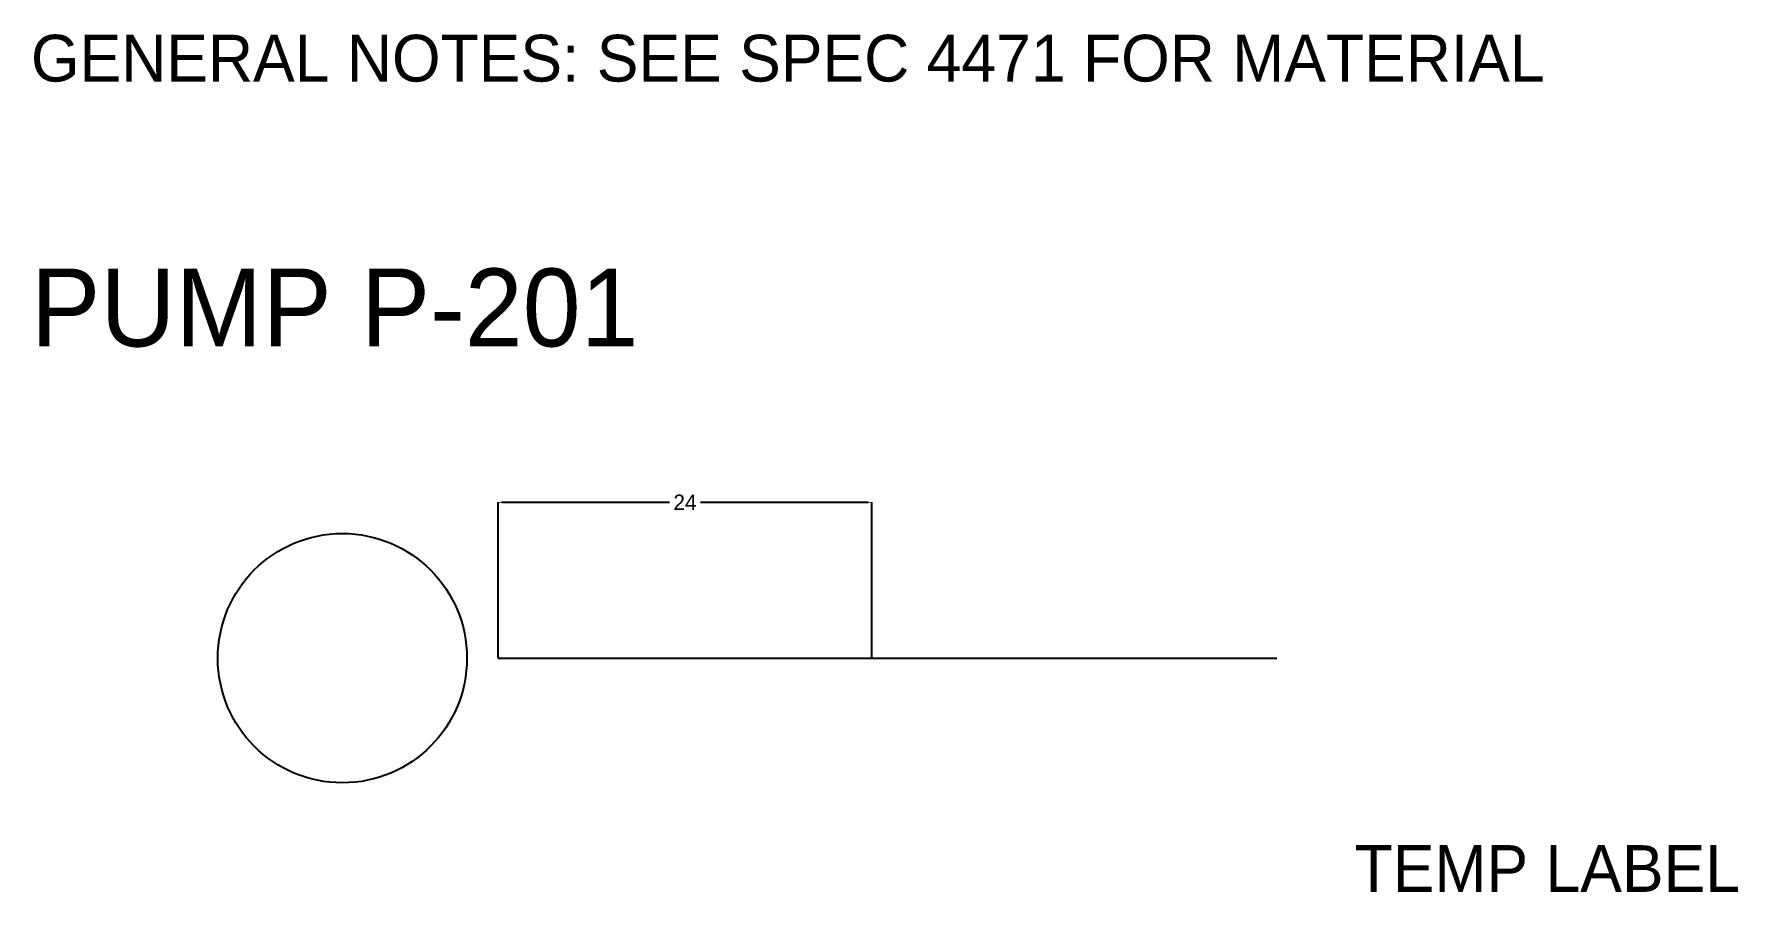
# Model space of a CAD drawing. Header units: metres. Extents: x 0 to 110, y 5 to 60.
import ezdxf

# ---------------------------------------------------------------- set-up
doc = ezdxf.new("R2010")
doc.units = ezdxf.units.M
doc.dimstyles.get("Standard").update_dxf_attribs({"dimtxt": 2.5, "dimasz": 2.5, "dimexe": 1.25, "dimexo": 0.625, "dimtad": 1, "dimcen": 2.5, "dimazin": 3, "dimtfac": 1, "dimtmove": 0, "dimatfit": 3})

# ---------------------------------------------------------------- blocks, each defined once
blk = doc.blocks.new('_CLOSEDFILLED')
at = {"color": 0, "linetype": 'BYBLOCK'}
blk.add_solid([(-1, 0.16), (0, 0), (-1, -0.16)], dxfattribs=at)
blk = doc.blocks.new('*D1')
for p, q in [((30, 20), (30, 30)), ((30.25, 30), (41, 30)), ((43, 30), (53.75, 30)), ((54, 20), (54, 30))]:
    blk.add_line(p, q)
at = {"layer": 'Defpoints'}
for p in [(30, 30), (30, 20), (54, 20)]:
    blk.add_point(p, dxfattribs=at)
at = {"layer": 'DIMENSIONS', "xscale": 0.25, "yscale": 0.25, "rotation": 180}
blk.add_blockref('_CLOSEDFILLED', (30, 30), dxfattribs=at)
at = {"layer": 'DIMENSIONS', "xscale": 0.25, "yscale": 0.25}
blk.add_blockref('_CLOSEDFILLED', (54, 30), dxfattribs=at)
at = {"layer": 'DIMENSIONS', "insert": (42, 30), "char_height": 1, "attachment_point": 5}
blk.add_mtext('24', dxfattribs=at)

msp = doc.modelspace()

# ---------------------------------------------------------------- linework, layer by layer
at = {"layer": 'EQUIPMENT'}
msp.add_circle((20, 20), 8, dxfattribs=at)
at = {"layer": 'PIPING'}
msp.add_line((30, 20), (80, 20), dxfattribs=at)

# ---------------------------------------------------------------- texts
at = {"insert": (0, 60), "char_height": 3, "attachment_point": 1}
msp.add_mtext('GENERAL NOTES: SEE SPEC 4471 FOR MATERIAL', dxfattribs=at)
at = {"layer": 'TEXT'}
for s, height, p in [('PUMP P-201', 5, (0, 40)), ('TEMP LABEL', 3, (85, 5))]:
    msp.add_text(s, height=height, dxfattribs=at).set_placement(p)

# ---------------------------------------------------------------- dimensions: what is measured, and where the dimension line sits
at = {"layer": 'DIMENSIONS'}
dim = msp.add_linear_dim(base=(30, 30), p1=(30, 20), p2=(54, 20), dimstyle='Standard', dxfattribs=at)
dim.commit()
dim.dimension.update_dxf_attribs({"geometry": '*D1', "text_midpoint": (42, 30)})

doc.saveas('drawing.dxf')
